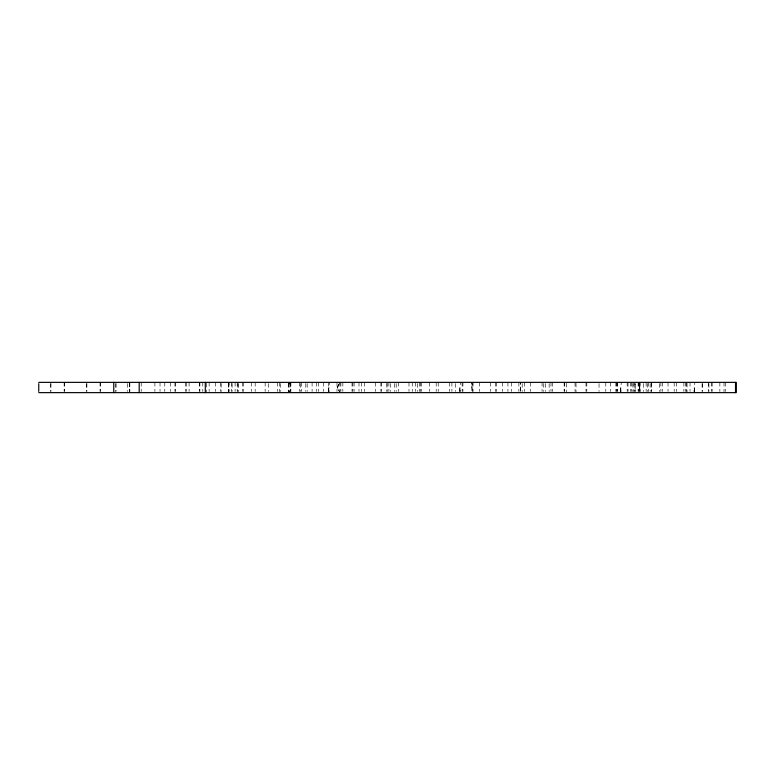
<?xml version="1.0" encoding="UTF-8"?>
<svg xmlns="http://www.w3.org/2000/svg" width="775" height="775" viewBox="0 0 775 775"><rect width="100%" height="100%" fill="white"/><g stroke="black" fill="none" stroke-linecap="round" stroke-linejoin="round"><path stroke-width="0.58" stroke-dasharray="3.88 2.91" d="M328.522 391.608L328.522 387.5L329.21 391.608M459.749 391.608L459.749 387.5L460.34 391.608M472.363 391.608L471.849 382.366L471.849 391.608M639.995 391.608L639.482 382.366L639.482 391.608M228.877 391.772L228.983 390.067M459.837 391.491L460.486 382.366M620.62 391.491L621.269 382.366M694.167 391.491L694.817 382.366M686.698 382.366L686.621 391.608M328.619 391.491L329.385 382.366M471.849 387.5L472.498 382.366M639.482 387.5L640.121 382.366M634.899 391.491L635.335 385.785L634.735 383.509M339.411 383.392L337.309 387.5L339.411 391.608L337.309 387.5L339.421 383.392L337.309 387.5L339.421 391.608M289.404 383.228L288.213 384.933L289.676 383.228M289.676 391.772L288.213 390.067L289.404 391.772M694.671 391.608L694.08 387.5L694.08 391.608M621.124 391.608L620.533 387.5L620.533 391.608M228.828 382.366L228.983 384.933M725.371 382.366L725.371 391.491M724.015 382.366L724.024 391.772M719.859 382.366L719.859 391.491M712.148 382.366L712.148 391.491M711.528 382.366L711.528 391.491M708.912 383.509L708.912 391.491M708.408 382.366L708.34 391.491M702.663 383.509L702.663 391.491M702.092 383.509L702.092 391.491M690.041 382.366L690.041 391.491M687.038 383.228L687.038 391.772M685.681 382.366L685.681 391.491M683.87 382.366L683.87 391.491M676.372 382.366L676.372 391.491M674.192 382.366L674.192 391.491M668.04 382.366L668.04 391.491M662.567 382.366L662.567 391.491M660.891 382.366L660.891 391.491M659.602 383.509L659.602 391.491M651.62 382.366L651.62 391.491M651.407 383.509L651.407 391.491M650.157 383.509L650.157 391.491M648.539 382.366L648.539 391.491M647.319 383.509L647.319 391.491M646.147 382.366L646.147 391.491M643.599 383.509L643.599 391.491M639.985 382.366L639.985 391.491M639.811 383.509L639.811 391.491M638.368 382.366L638.368 391.491M638.135 382.366L638.135 391.491M635.335 383.509L635.335 391.491M634.328 383.509L634.328 391.491M633.127 382.366L633.127 391.491M632.952 383.509L632.952 391.491M631.693 382.366L631.693 391.491M630.54 382.366L630.54 391.491M628.012 382.366L628.012 391.491M627.188 382.366L627.188 391.491M617.326 382.366L617.326 391.491M617.103 382.366L617.103 391.491M616.522 382.366L616.522 391.491M615.863 382.366L615.863 391.491M610.322 382.366L610.322 391.491M605.779 382.366L605.779 391.491M599.036 383.509L599.036 391.491M586.791 382.366L586.791 391.491M585.997 382.366L585.997 391.491M576.019 383.228L576.019 391.772M575.05 382.366L575.05 391.491M566.438 383.228L566.438 391.772M564.723 382.366L564.723 391.491M564.142 382.366L564.142 391.491M552.682 382.366L552.682 391.491M550.996 382.366L550.996 391.491M549.165 383.509L549.165 391.491M545.513 383.509L545.513 391.491M543.75 383.509L543.75 391.491M542.074 382.366L542.074 391.491M530.517 382.366L530.613 391.491M524.355 382.366L524.355 391.491M522.195 383.509L522.166 391.491M518.882 382.366L518.882 391.491M511.452 382.366L511.452 391.491M507.935 382.366L507.935 391.491M502.462 382.366L502.462 391.491M496.31 382.366L496.31 391.491M495.719 382.366L495.719 391.491M490.42 382.366L490.42 391.491M479.473 382.366L479.473 391.491M473.041 382.366L473.041 391.491M462.917 382.366L462.917 391.491M462.094 382.366L462.181 391.491M455.351 383.509L455.351 391.491M451.912 382.366L451.912 391.491M449.539 382.366L449.539 391.491M438.233 382.366L438.233 391.491M436.199 382.366L436.199 391.491M429.35 382.366L429.35 391.491M421.261 382.366L421.261 391.491M420.457 382.366L420.457 391.491M419.546 382.366L419.566 391.491M417.677 383.509L417.735 391.491M415.671 382.366L415.671 391.491M412.252 382.366L412.252 391.491M408.997 382.366L408.997 391.491M398.398 382.366L398.398 391.491M396.18 383.509L396.18 391.491M394.417 383.509L394.417 391.491M390.726 383.509L390.726 391.491M388.895 382.366L388.895 391.491M387.054 382.366L387.054 391.491M386.938 383.509L386.938 391.491M381.465 382.366L381.465 391.491M380.893 382.366L380.893 391.491M375.42 382.366L375.42 391.491M364.473 382.366L364.473 391.491M361.392 382.366L361.392 391.491M358.999 382.366L358.999 391.491M354.097 382.366L354.097 391.491M352.848 382.366L352.848 391.491M352.044 382.366L352.044 391.491M342.841 382.366L342.841 391.491M340.874 382.366L340.874 391.491M339.954 382.366L339.934 391.491M336.989 382.366L336.989 391.491M328.726 382.366L328.726 391.491M323.301 382.366L323.301 391.491M318.632 382.366L318.632 391.491M316.394 382.366L316.394 391.491M312.093 382.366L312.093 391.491M307.171 383.509L307.171 391.491M305.805 383.509L305.805 391.491M301.717 382.366L301.717 391.491M300.283 383.509L300.283 391.491M299.654 382.366L299.654 391.491M290.887 382.366L290.887 391.491M290.47 382.366L290.47 391.491M290.024 383.509L290.024 391.491M288.872 383.228L288.872 391.772M288.784 383.509L288.784 391.491M280.56 383.509L280.56 391.491M279.281 382.366L279.291 391.772M277.586 382.366L277.586 391.491M268.576 383.509L268.576 391.491M265.147 382.366L265.147 391.491M255.169 382.366L255.169 391.491M251.468 382.366L251.468 391.491M243.379 382.366L243.379 391.491M242.459 382.366L242.459 391.491M238.429 383.509L238.429 391.491M237.867 383.509L237.867 391.491M237.218 382.366L237.218 391.491M235.116 382.366L235.116 391.491M232.093 383.509L232.093 391.491M231.744 382.366L231.706 391.491M228.974 382.366L228.954 391.491M228.722 383.509L228.722 391.491M228.363 382.366L228.363 391.491M221.146 383.509L221.146 391.491M220.759 382.366L220.797 391.491M215.324 382.366L215.324 391.491M209.163 382.366L209.163 391.491M206.528 383.228L206.528 391.772M202.788 382.366L202.788 391.491M199.882 382.366L199.882 391.491M199.466 382.366L199.466 391.491M189.1 382.366L189.1 391.491M186.203 382.366L186.203 391.491M185.777 382.366L185.777 391.491M175.421 382.366L175.421 391.491M174.956 382.366L174.956 391.491M170.287 382.366L170.287 391.491M164.775 382.366L164.775 391.491M160.028 382.366L160.028 391.491M154.893 382.366L154.893 391.491M141.215 382.366L141.215 391.491M129.803 382.366L129.803 391.491L129.754 383.509M129.338 382.366L129.28 391.491M127.526 383.509L127.526 391.491M116.124 383.509L116.066 391.491M115.649 383.509L115.601 391.491M100.566 382.366L100.566 391.491M100.062 382.366L100.062 391.491M86.887 383.509L86.887 391.491M86.374 383.509L86.374 391.491M64.645 382.366L64.645 391.491M64.141 382.366L64.141 391.491M50.966 383.509L50.966 391.491M50.462 383.509L50.462 391.491M520.364 391.491L520.364 382.366L520.296 391.491"/><path stroke-width="1.16" d="M38.75 382.366L736.25 382.366L736.25 392.634L38.75 392.634M735.523 382.366L735.523 392.634M205.288 382.366L205.288 392.634M139.19 382.366L139.19 392.634M113.76 382.366L113.76 392.634M38.75 383.654L38.75 391.346"/></g></svg>
